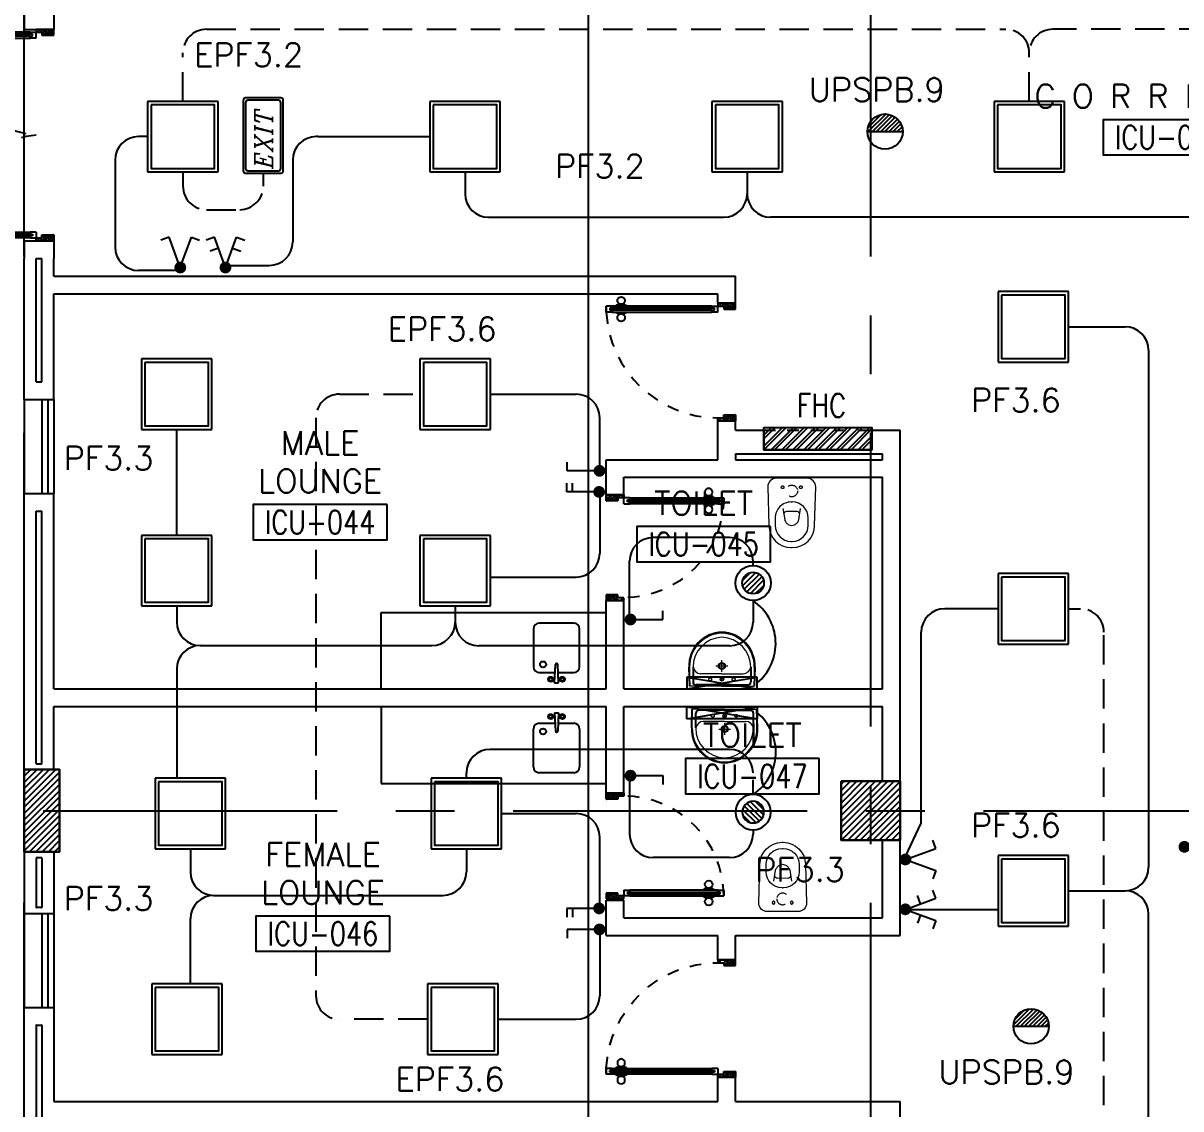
# Model space of a CAD drawing. Extents: x -0.3 to 91.9, y -1.1 to 78.4.
# Drawn here: x 52.18 to 62.03, y 47.63 to 56.87 of the extents above; entities that cross this region are included whole.
import ezdxf
from ezdxf.enums import TextEntityAlignment as Align

# ---------------------------------------------------------------- set-up
doc = ezdxf.new("R2010")
doc.units = 0
doc.header["$MEASUREMENT"] = 0
for name, pattern in [('CENTERX2', [4, 2.5, -0.5, 0.5, -0.5]), ('DASHED', [0.75, 0.5, -0.25]), ('HIDDEN', [0.375, 0.25, -0.125]), ('HIDDEN2', [0.1875, 0.125, -0.0625])]:
    doc.linetypes.add(name, pattern=pattern)
doc.layers.get('0').update_dxf_attribs({"linetype": 'CONTINUOUS'})
for name, color, linetype in [('AXES', 11, 'CENTERX2'), ('COL', 11, 'CONTINUOUS'), ('DOOR', 7, 'CONTINUOUS'), ('E-CLINE', 4, 'CONTINUOUS'), ('E-HLINE', 4, 'HIDDEN'), ('E-LITE', 4, 'CONTINUOUS'), ('E-SWITCH', 4, 'CONTINUOUS'), ('E-TEXT', 4, 'CONTINUOUS'), ('E-TRXT', 4, 'CONTINUOUS'), ('EL-LITE', 4, 'CONTINUOUS'), ('FHC', 2, 'CONTINUOUS'), ('FIX', 11, 'CONTINUOUS'), ('HAT', 11, 'CONTINUOUS'), ('INSUL', 11, 'CONTINUOUS'), ('NON-MEDICAL', 11, 'CONTINUOUS'), ('RM-BOX', 11, 'CONTINUOUS'), ('RM-NAME', 11, 'CONTINUOUS'), ('RM-NO', 11, 'CONTINUOUS'), ('SUNI-FUR', 11, 'CONTINUOUS'), ('WALL', 11, 'CONTINUOUS'), ('WIN', 7, 'CONTINUOUS')]:
    doc.layers.add(name, color=color, linetype=linetype)
doc.styles.add('ITALICC', font='italicc')
doc.styles.add('ROMANS', font='ROMANS.shx', dxfattribs={"width": 0.6})

# ---------------------------------------------------------------- blocks, each defined once
blk = doc.blocks.new('RM1')
at = {"layer": 'RM-BOX'}
blk.add_lwpolyline([(569.9, -200), (-569.9, -200), (-569.9, -500), (569.9, -500)], close=True, dxfattribs=at)
at = {"layer": 'RM-NAME', "style": 'ROMANS'}
for tag, p in [('ROOMNAME1', (0, 323.8)), ('ROOMNAME2', (0, 0))]:
    blk.add_attdef(tag, text='', height=200, dxfattribs=at).set_placement(p, align=Align.MIDDLE)
at = {"layer": 'RM-NO', "style": 'ROMANS', "width": 0.8}
blk.add_attdef('ROOMNO', text='', height=200, dxfattribs=at).set_placement((0, -350), align=Align.MIDDLE)
blk = doc.blocks.new('*X83')
at = {"color": 0}
for p, q in [((73379.2, 162739.8), (73829.1, 163189.7)), ((73379.2, 162792.9), (73776.1, 163189.7)), ((73379.2, 162845.9), (73723, 163189.7)), ((73379.2, 162898.9), (73670, 163189.7)), ((73379.2, 162952), (73617, 163189.7)), ((73379.2, 163005), (73563.9, 163189.7)), ((73379.2, 163058), (73510.9, 163189.7)), ((73379.2, 163111.1), (73457.9, 163189.7)), ((73379.2, 163164.1), (73404.9, 163189.7)), ((73382.1, 162689.7), (73879.2, 163186.8)), ((73435.2, 162689.7), (73879.2, 163133.8)), ((73488.2, 162689.7), (73879.2, 163080.7)), ((73541.2, 162689.7), (73879.2, 163027.7)), ((73594.3, 162689.7), (73879.2, 162974.7)), ((73647.3, 162689.7), (73879.2, 162921.6)), ((73700.3, 162689.7), (73879.2, 162868.6)), ((73753.4, 162689.7), (73879.2, 162815.6)), ((73806.4, 162689.7), (73879.2, 162762.5)), ((73859.4, 162689.7), (73879.2, 162709.5))]:
    blk.add_line(p, q, dxfattribs=at)
blk = doc.blocks.new('COL50')
at = {"layer": 'COL'}
blk.add_lwpolyline([(-250, 250), (-250, -250), (250, -250), (250, 250)], close=True, dxfattribs=at)
blk = doc.blocks.new('DOOR90')
at = {"layer": 'DOOR', "color": 0, "linetype": 'ByBlock'}
for p, q in [((-150, 0), (-150, -25)), ((-150, 0), (0, 0)), ((0, -50), (0, 0)), ((-1000, -25), (-1000, -75)), ((-1000, -75), (-1000, -25)), ((-950, -25), (-1000, -25)), ((-950, -75), (-1000, -75)), ((-970, -42), (-970, -58)), ((-950, -42), (-970, -42)), ((-950, -58), (-970, -58)), ((-950, -25), (-950, -42)), ((-950, -58), (-950, -75)), ((-917.6, -25), (-917.6, -17.8)), ((-827.6, -17.8), (-917.6, -17.8)), ((-917.6, -75), (-917.6, -82.2)), ((-827.6, -82.2), (-917.6, -82.2)), ((-905, -17.8), (-905, -8.8)), ((-905, -8.8), (-840.2, -8.8)), ((-905, -17.8), (-840.2, -17.8)), ((-905, -82.2), (-905, -91.2)), ((-905, -82.2), (-840.2, -82.2)), ((-905, -91.2), (-840.2, -91.2)), ((-840.2, -17.8), (-840.2, -8.8)), ((-840.2, -82.2), (-840.2, -91.2)), ((-827.6, -25), (-827.6, -17.8)), ((-827.6, -75), (-827.6, -82.2)), ((-200, -42), (-200, -25)), ((-200, -25), (-150, -25)), ((-180, -42), (-200, -42)), ((-200, -75), (-200, -58)), ((-200, -58), (-180, -58)), ((-150, -75), (-200, -75)), ((-180, -58), (-180, -42)), ((-150, -75), (-150, -25)), ((-150, -25), (-100, -25)), ((-100, -25), (-100, -50)), ((-100, -50), (0, -50)), ((-150, -900), (-150, -875)), ((-150, -875), (-100, -875)), ((-100, -850), (0, -850)), ((-100, -875), (-100, -850)), ((0, -850), (0, -900)), ((0, -900), (-150, -900)), ((-150, -900), (0, -900))]:
    blk.add_line(p, q, dxfattribs=at)
at = {"layer": 'DOOR', "color": 9, "linetype": 'ByBlock'}
for p, q in [((0, -50), (-113.7, 0)), ((0, -50), (-40.1, 0)), ((0, -50), (-100, -36.6)), ((0, -850), (-113.7, -900)), ((0, -850), (-100, -863.4)), ((0, -850), (-40.1, -900))]:
    blk.add_line(p, q, dxfattribs=at)
at = {"layer": 'DOOR', "linetype": 'ByBlock'}
for p, q in [((-200, -25), (-950, -25)), ((-200, -42), (-950, -42)), ((-200, -58), (-950, -58)), ((-950, -75), (-200, -75))]:
    blk.add_line(p, q, dxfattribs=at)
at = {"layer": 'DOOR', "color": 0, "linetype": 'ByBlock'}
for centre in [(-872.6, 23.5), (-872.6, -123.5)]:
    blk.add_circle(centre, 32.4, dxfattribs=at)
at = {"layer": 'DOOR', "color": 9, "linetype": 'ByBlock'}
for centre, radius, start, end in [((0, -50), 154.4, 161.10529, 166.28577), ((0, -50), 134.4, 158.15985, 169.28002), ((0, -50), 94.4, 148.01819, 180), ((0, -50), 74.4, 137.77643, 180), ((0, -50), 114.4, 154.08384, 167.37743), ((0, -50), 54.4, 113.20738, 180), ((0, -50), 34.4, 90, 180), ((0, -50), 14.4, 90, 180), ((0, -850), 134.4, 190.71998, 201.84015), ((0, -850), 94.4, 180, 211.98181), ((0, -850), 74.4, 180, 222.22357), ((0, -850), 54.4, 180, 246.79262), ((0, -850), 34.4, 180, 270), ((0, -850), 14.4, 180, 270), ((0, -850), 154.4, 193.71423, 198.89471)]:
    blk.add_arc(centre, radius, start, end, dxfattribs=at)
at = {"layer": 'DOOR', "linetype": 'HIDDEN', "ltscale": 0.5}
blk.add_arc((-150, -25), 850, 180, 270, dxfattribs=at)
blk = doc.blocks.new('C11')
at = {"layer": 'HAT'}
h = blk.add_hatch(dxfattribs=at)
h.set_pattern_fill('ANSI31', color=256, scale=300, style=0)
h.set_pattern_definition([(45, (-248556.182, -75061.005), (-26.5165043, 26.5165043), [])])
h.paths.add_polyline_path([(300, 700), (0, 700), (0, 350), (300, 350)])
h.paths.add_polyline_path([(300, 350), (0, 350), (0, 0), (300, 0)])
at = {"layer": 'COL'}
blk.add_lwpolyline([(300, 700), (300, 0), (0, 0), (0, 700)], close=True, dxfattribs=at)
blk = doc.blocks.new('DOOR-10')
at = {"layer": 'DOOR', "color": 0, "linetype": 'ByBlock'}
for p, q in [((-25.7, 1100), (-75.7, 1100)), ((-75.7, 1100), (-25.7, 1100)), ((-75.7, 1050), (-75.7, 1100)), ((-25.7, 1050), (-25.7, 1100)), ((-82.9, 1005), (-91.9, 1005)), ((-91.9, 1005), (-91.9, 940.2)), ((-75.7, 1017.6), (-82.9, 1017.6)), ((-82.9, 927.6), (-82.9, 1017.6)), ((-82.9, 1005), (-82.9, 940.2)), ((-58.7, 1050), (-75.7, 1050)), ((-42.7, 1070), (-58.7, 1070)), ((-58.7, 1050), (-58.7, 1070)), ((-42.7, 1050), (-42.7, 1070)), ((-25.7, 1050), (-42.7, 1050)), ((-25.7, 1017.6), (-18.5, 1017.6)), ((-18.5, 927.6), (-18.5, 1017.6)), ((-18.5, 1005), (-9.5, 1005)), ((-18.5, 1005), (-18.5, 940.2)), ((-9.5, 1005), (-9.5, 940.2)), ((-82.9, 940.2), (-91.9, 940.2)), ((-75.7, 927.6), (-82.9, 927.6)), ((-25.7, 927.6), (-18.5, 927.6)), ((-18.5, 940.2), (-9.5, 940.2)), ((-75.7, 200), (-58.7, 200)), ((-75.7, 150), (-75.7, 200)), ((-58.7, 200), (-58.7, 180)), ((-42.7, 200), (-25.7, 200)), ((-42.7, 180), (-42.7, 200)), ((-25.7, 200), (-25.7, 150)), ((-1000.7, 0), (-1000.7, 150)), ((-1000.7, 150), (-975.7, 150)), ((-1000.7, 150), (-1000.7, 0)), ((-975.7, 150), (-975.7, 100)), ((-975.7, 100), (-950.7, 100)), ((-950.7, 100), (-950.7, 0)), ((-75.7, 150), (-25.7, 150)), ((-58.7, 180), (-42.7, 180)), ((-50.7, 100), (-50.7, 0)), ((-25.7, 100), (-50.7, 100)), ((-0.7, 150), (-25.7, 150)), ((-25.7, 150), (-25.7, 100)), ((-950.7, 0), (-1000.7, 0)), ((-50.7, 0), (-0.7, 0))]:
    blk.add_line(p, q, dxfattribs=at)
at = {"layer": 'DOOR', "linetype": 'ByBlock'}
for p, q in [((-75.7, 1050), (-75.7, 200)), ((-58.7, 200), (-58.7, 1050)), ((-42.7, 200), (-42.7, 1050)), ((-25.7, 200), (-25.7, 1050))]:
    blk.add_line(p, q, dxfattribs=at)
at = {"layer": 'DOOR', "color": 9, "linetype": 'ByBlock'}
for p, q in [((-950.7, 0), (-1000.7, 113.7)), ((-950.7, 0), (-964.1, 100)), ((-50.7, 0), (-0.7, 113.7)), ((-50.7, 0), (-37.3, 100)), ((-0.7, 0), (-0.7, 150)), ((-950.7, 0), (-1000.7, 40.1)), ((-50.7, 0), (-0.7, 40.1))]:
    blk.add_line(p, q, dxfattribs=at)
at = {"layer": 'DOOR', "color": 0, "linetype": 'ByBlock'}
for centre in [(-124.2, 972.6), (22.8, 972.6)]:
    blk.add_circle(centre, 32.4, dxfattribs=at)
at = {"layer": 'DOOR', "linetype": 'HIDDEN', "ltscale": 0.5}
blk.add_arc((-23.4, 149.1), 952.3, 93.14816, 179.94816, dxfattribs=at)
at = {"layer": 'DOOR', "color": 9, "linetype": 'ByBlock'}
for centre, radius, start, end in [((-950.7, 0), 154.4, 103.71423, 108.89471), ((-950.7, 0), 134.4, 100.71998, 111.84015), ((-50.7, 0), 134.4, 68.15985, 79.28002), ((-50.7, 0), 114.4, 64.08384, 77.37743), ((-50.7, 0), 154.4, 71.10529, 76.28577), ((-950.7, 0), 94.4, 90, 121.98181), ((-950.7, 0), 74.4, 90, 132.22357), ((-950.7, 0), 54.4, 90, 156.79262), ((-950.7, 0), 34.4, 90, 180), ((-950.7, 0), 14.4, 90, 180), ((-50.7, 0), 94.4, 58.01819, 90), ((-50.7, 0), 74.4, 47.77643, 90), ((-50.7, 0), 54.4, 23.20738, 90), ((-50.7, 0), 34.4, 0, 90), ((-50.7, 0), 14.4, 0, 90)]:
    blk.add_arc(centre, radius, start, end, dxfattribs=at)
blk = doc.blocks.new('WC1')
at = {"layer": 'FIX', "lineweight": 20}
for p, q in [((-210, 203.8), (-538, 193.8)), ((-475, 140.8), (-538, 140.8)), ((-727, 4.8), (-727, -4.8)), ((-674, 4.8), (-674, -4.8)), ((-533.7, 24.2), (-539.5, 0)), ((-539.5, 0), (-533.7, -24.2)), ((-394.8, 75.7), (-490.4, 60.1)), ((-339, 4.8), (-339, -4.8)), ((-490.4, -60.1), (-394.8, -75.7)), ((-538, -140.8), (-475, -140.8)), ((-538, -193.8), (-210, -203.8))]:
    blk.add_line(p, q, dxfattribs=at)
at = {"layer": 'FIX', "linetype": 'Continuous', "lineweight": 20}
blk.add_line((-420.1, -47.3), (-420.4, 44.6), dxfattribs=at)
at = {"layer": 'FIX', "lineweight": 20}
blk.add_lwpolyline([(-213.2, -203.8), (-210, -203.8, 0.414214), (-137, -130.8), (-137, 0), (-137, 130.8, 0.414214), (-210, 203.8)], format="xyb", dxfattribs=at)
at = {"layer": 'FIX', "linetype": 'HIDDEN2', "lineweight": 20, "ltscale": 0.3}
blk.add_circle((-245, 0), 49.8, dxfattribs=at)
at = {"layer": 'FIX', "linetype": 'HIDDEN', "lineweight": 20, "ltscale": 0.05}
for centre in [(-213.2, 77.5), (-213.2, -77.5)]:
    blk.add_circle(centre, 11.6, dxfattribs=at)
at = {"layer": 'FIX', "lineweight": 20}
for centre, radius, start, end in [((-538, 4.8), 189, 90, 180), ((-538, 4.8), 136, 90, 180), ((-475, 4.8), 136, 360, 90), ((-473, -6.9), 68.2, 128.92417, 152.84682), ((-464.4, -17.6), 82, 108.49595, 128.92417), ((-538, -4.8), 189, 180, 270), ((-538, -4.8), 136, 180, 270), ((-473, 6.9), 68.2, 207.15318, 231.07583), ((-464.4, 17.6), 82, 231.07583, 251.50405), ((-475, -4.8), 136, 270, 0)]:
    blk.add_arc(centre, radius, start, end, dxfattribs=at)
at = {"layer": 'FIX', "linetype": 'Continuous', "lineweight": 20}
for centre, start, end in [((-442.7, 45.5), 357.66621, 91.61215), ((-442.4, -45.6), 268.38785, 2.33379)]:
    blk.add_arc(centre, 22.3, start, end, dxfattribs=at)
blk = doc.blocks.new('LAV1')
at = {"layer": 'FIX', "linetype": 'ByBlock', "ltscale": 0.3}
for p, q in [((-280, 210), (-275, 50)), ((-245, 210), (-245, 85)), ((245, 210), (245, 85)), ((280, 210), (275, 50)), ((0, 60), (-220.2, 60)), ((0, 60), (220.2, 60))]:
    blk.add_line(p, q, dxfattribs=at)
at = {"layer": 'FIX', "linetype": 'Continuous', "lineweight": 20}
for p, q in [((-275, 210), (-275, 50)), ((275, 210), (275, 50)), ((0, 155), (-181.4, 155)), ((0, 155), (181.4, 155)), ((0, 50), (-275, 50)), ((0, 50), (-252.5, 50)), ((0, 50), (252.5, 50)), ((0, 50), (275, 50))]:
    blk.add_line(p, q, dxfattribs=at)
at = {"layer": 'FIX', "linetype": 'DASHED', "lineweight": 20, "ltscale": 0.05}
for p, q in [((49.5, 220), (-50.5, 220)), ((-0.5, 170), (-0.5, 270)), ((-0.5, 170), (-0.5, 270))]:
    blk.add_line(p, q, dxfattribs=at)
at = {"layer": 'FIX', "lineweight": 20}
for p, q in [((15.6, 107.5), (-15.5, 107.5)), ((0, 92), (0, 123))]:
    blk.add_line(p, q, dxfattribs=at)
for centre, radius in [((-0.5, 220), 29.5), ((-0.5, 220), 22.5), ((0, 107.5), 15.5)]:
    blk.add_circle(centre, radius, dxfattribs=at)
at = {"layer": 'FIX', "linetype": 'HIDDEN', "lineweight": 20, "ltscale": 0.05}
for centre in [(-100, 107.5), (100, 107.5)]:
    blk.add_circle(centre, 12.4, dxfattribs=at)
at = {"layer": 'FIX', "linetype": 'ByBlock', "ltscale": 0.3}
for centre, radius, start, end in [((6.9, 220), 287, 91.37765, 182.00641), ((-6.9, 220), 287, 357.99359, 88.62235), ((-220.1, 84.9), 24.9, 179.70214, 269.94861), ((220.1, 84.9), 24.9, 270.05139, 0.29786)]:
    blk.add_arc(centre, radius, start, end, dxfattribs=at)
at = {"layer": 'FIX', "linetype": 'Continuous', "lineweight": 20}
for centre, radius, start, end in [((8.4, 216.7), 283.4, 91.6988, 181.35097), ((-8.4, 216.7), 283.4, 358.64903, 88.3012), ((7.6, 212.5), 252.7, 91.73281, 180.48842), ((-7.6, 212.5), 252.7, 359.51158, 88.26719), ((-179.2, 221.8), 66.9, 190.20056, 268.07863), ((179.2, 221.8), 66.9, 271.92137, 349.79944)]:
    blk.add_arc(centre, radius, start, end, dxfattribs=at)
blk = doc.blocks.new('L42')
at = {"layer": 'E-LITE'}
for p, q in [((0.3, 0.3), (-0.3, 0.3)), ((-0.3, 0.3), (-0.3, -0.3)), ((0.3, -0.3), (0.3, 0.3)), ((-0.3, -0.3), (0.3, -0.3))]:
    blk.add_line(p, q, dxfattribs=at)
at = {"layer": 'E-LITE', "color": 8}
blk.add_lwpolyline([(-0.27, 0.27), (-0.27, -0.27), (0.27, -0.27), (0.27, 0.27)], close=True, dxfattribs=at)
blk = doc.blocks.new('*X59')
at = {"color": 0}
for p, q in [((21548.527, 18540.142), (21548.801, 18540.415)), ((21548.529, 18539.966), (21548.977, 18540.414)), ((21548.584, 18539.845), (21549.098, 18540.359)), ((21548.672, 18539.756), (21549.187, 18540.271)), ((21548.793, 18539.7), (21549.243, 18540.15)), ((21548.966, 18539.696), (21549.246, 18539.977))]:
    blk.add_line(p, q, dxfattribs=at)
blk = doc.blocks.new('SPOT')
at = {"layer": 'E-LITE'}
for radius in [0.6, 0.369]:
    blk.add_circle((0, 0), radius, dxfattribs=at)
at = {"layer": 'E-LITE', "color": 8}
blk.add_blockref('*X59', (-21548.886, -18540.056), dxfattribs=at)
blk = doc.blocks.new('EXIT')
at = {"layer": 'E-LITE', "color": 4}
for p, q in [((-0.32, 0.15), (-0.32, -0.15)), ((0.3, 0.17), (-0.3, 0.17)), ((0.32, -0.15), (0.32, 0.15)), ((-0.3, -0.17), (0.3, -0.17))]:
    blk.add_line(p, q, dxfattribs=at)
at = {"layer": 'E-LITE', "color": 8}
for p, q in [((-0.3, 0.13), (-0.3, -0.13)), ((0.28, 0.15), (-0.28, 0.15)), ((0.3, -0.13), (0.3, 0.13)), ((-0.28, -0.15), (0.28, -0.15))]:
    blk.add_line(p, q, dxfattribs=at)
at = {"layer": 'E-LITE', "color": 4}
for centre, start, end in [((-0.3, 0.15), 90, 180), ((0.3, 0.15), 360, 90), ((-0.3, -0.15), 180, 270), ((0.3, -0.15), 270, 0)]:
    blk.add_arc(centre, 0.02, start, end, dxfattribs=at)
at = {"layer": 'E-LITE', "color": 8}
for centre, start, end in [((-0.28, 0.13), 90, 180), ((0.28, 0.13), 0, 90), ((-0.28, -0.13), 180, 270), ((0.28, -0.13), 270, 0)]:
    blk.add_arc(centre, 0.02, start, end, dxfattribs=at)
at = {"layer": 'E-LITE', "color": 5, "style": 'ITALICC'}
blk.add_text('EXIT', height=0.15, dxfattribs=at).set_placement((-0.284, -0.0783))
blk = doc.blocks.new('2G1W')
for p, q in [((0, 0), (0.55, 0)), ((0.45, 0), (0.45, -0.15)), ((0.55, 0), (0.55, -0.15))]:
    blk.add_line(p, q)
at = {"const_width": 0.1}
blk.add_lwpolyline([(-0.05, 0, 1), (0.05, 0, 1)], format="xyb", close=True, dxfattribs=at)
blk = doc.blocks.new('1G1W')
for p, q in [((0, 0), (0.55, 0)), ((0.55, 0), (0.55, -0.15))]:
    blk.add_line(p, q)
at = {"const_width": 0.1}
blk.add_lwpolyline([(-0.05, 0, 1), (0.05, 0, 1)], format="xyb", close=True, dxfattribs=at)
blk = doc.blocks.new('MR20')
at = {"layer": 'E-LITE'}
for p, q in [((-300, 100), (-300, 0)), ((-300, 100), (-300, 0)), ((300, 0), (300, 100)), ((300, 0), (300, 100)), ((-300, 0), (300, 0)), ((-300, 0), (300, 0)), ((-300, 0), (300, 0)), ((-300, 0), (-300, 0)), ((300, 0), (300, 0))]:
    blk.add_line(p, q, dxfattribs=at)
at = {"layer": 'E-LITE', "color": 3}
blk.add_line((300, 100), (-300, 100), dxfattribs=at)
at = {"layer": 'E-LITE', "color": 8}
for p, q in [((300, 0), (-300, 100)), ((300, 100), (-300, 0))]:
    blk.add_line(p, q, dxfattribs=at)
blk = doc.blocks.new('EL')
at = {"layer": 'EL-LITE'}
h = blk.add_hatch(dxfattribs=at)
h.set_pattern_fill('ANSI31', color=4, scale=0.2, style=0)
h.set_pattern_definition([(45, (587.071197, 567.777136), (-0.0176776695, 0.0176776695), [])])
h.paths.add_polyline_path([(0.15, 0, 1), (-0.15, 0)])
at = {"layer": 'EL-LITE', "color": 4}
blk.add_line((-0.15, 0), (0.15, 0), dxfattribs=at)
blk.add_circle((0, 0), 0.15, dxfattribs=at)

msp = doc.modelspace()

# ---------------------------------------------------------------- hatches: boundary and pattern name
at = {"layer": 'FHC', "linetype": 'ByBlock', "ltscale": 0.3}
h = msp.add_hatch(dxfattribs=at)
h.set_pattern_fill('ANSI32', color=11, scale=0.175, style=0)
h.set_pattern_definition([(45, (-173.71618, 22.191495), (-0.046403883, 0.046403883), []), (45, (-173.685246, 22.191495), (-0.046403883, 0.046403883), [])])
h.paths.add_polyline_path([(59.4, 53.2425), (59.4, 53.4325), (58.48, 53.4325), (58.48, 53.2425)])
h.paths.add_polyline_path([(58.2674, 52.8214), (58.2674, 53.2422), (58.5299, 53.2422), (58.5299, 52.8214)], flags=9)

# ---------------------------------------------------------------- linework, layer by layer
at = {"layer": 'AXES'}
for p, q in [((59.39, -1.1143), (59.39, 77.6984)), ((52.19, -1.1143), (52.19, 77.3484)), ((0.35, 50.17), (68.39, 50.17))]:
    msp.add_line(p, q, dxfattribs=at)
at = {"layer": 'DOOR', "linetype": 'ByBlock'}
for p, q in [((52.24, 56.795), (51.465, 56.795)), ((52.24, 56.778), (51.465, 56.778)), ((52.24, 56.762), (51.465, 56.762)), ((51.465, 56.745), (52.24, 56.745)), ((51.465, 55.095), (52.24, 55.095)), ((52.24, 55.078), (51.465, 55.078)), ((52.24, 55.062), (51.465, 55.062)), ((52.24, 55.045), (51.465, 55.045))]:
    msp.add_line(p, q, dxfattribs=at)
at = {"layer": 'DOOR', "color": 0, "linetype": 'ByBlock'}
for p, q in [((52.24, 56.778), (52.24, 56.795)), ((52.24, 56.795), (52.29, 56.795)), ((52.26, 56.778), (52.24, 56.778)), ((52.24, 56.745), (52.24, 56.762)), ((52.24, 56.762), (52.26, 56.762)), ((52.29, 56.745), (52.24, 56.745)), ((52.26, 56.762), (52.26, 56.778)), ((52.44, 56.82), (52.29, 56.82)), ((52.29, 56.82), (52.29, 56.795)), ((52.29, 56.745), (52.29, 56.795)), ((52.29, 56.795), (52.34, 56.795)), ((52.34, 56.795), (52.34, 56.77)), ((52.34, 56.77), (52.44, 56.77)), ((52.44, 56.77), (52.44, 56.82)), ((52.24, 55.095), (52.24, 55.078)), ((52.29, 55.095), (52.24, 55.095)), ((52.24, 55.078), (52.26, 55.078)), ((52.24, 55.062), (52.24, 55.045)), ((52.26, 55.062), (52.24, 55.062)), ((52.26, 55.078), (52.26, 55.062)), ((52.29, 55.095), (52.29, 55.045)), ((52.34, 55.07), (52.44, 55.07)), ((52.34, 55.045), (52.34, 55.07)), ((52.44, 55.07), (52.44, 55.02)), ((52.24, 55.045), (52.29, 55.045)), ((52.29, 55.02), (52.29, 55.045)), ((52.29, 55.045), (52.34, 55.045)), ((52.44, 55.02), (52.29, 55.02))]:
    msp.add_line(p, q, dxfattribs=at)
at = {"layer": 'DOOR', "color": 9, "linetype": 'ByBlock'}
for p, q in [((52.44, 56.77), (52.3263, 56.82)), ((52.44, 56.77), (52.34, 56.7834)), ((52.44, 56.77), (52.3999, 56.82)), ((52.44, 55.07), (52.3263, 55.02)), ((52.44, 55.07), (52.34, 55.0566)), ((52.44, 55.07), (52.3999, 55.02))]:
    msp.add_line(p, q, dxfattribs=at)
at = {"layer": 'DOOR', "linetype": 'HIDDEN', "ltscale": 0.5}
for centre, start, end in [((52.3972, 56.9022), 186.23095, 263.76895), ((52.3972, 54.9378), 96.23105, 173.76905)]:
    msp.add_arc(centre, 0.9881, start, end, dxfattribs=at)
at = {"layer": 'DOOR', "color": 9, "linetype": 'ByBlock'}
for centre, radius, start, end in [((52.44, 56.77), 0.1544, 161.10529, 166.28577), ((52.44, 56.77), 0.1344, 158.15985, 169.28002), ((52.44, 56.77), 0.1144, 154.08384, 167.37743), ((52.44, 56.77), 0.0944, 148.01819, 180), ((52.44, 56.77), 0.0744, 137.77643, 180), ((52.44, 56.77), 0.0544, 113.20738, 180), ((52.44, 56.77), 0.0344, 90, 180), ((52.44, 56.77), 0.0144, 90, 180), ((52.44, 55.07), 0.0944, 180, 211.98181), ((52.44, 55.07), 0.0744, 180, 222.22357), ((52.44, 55.07), 0.0544, 180, 246.79262), ((52.44, 55.07), 0.0344, 180, 270), ((52.44, 55.07), 0.0144, 180, 270), ((52.44, 55.07), 0.1544, 193.71423, 198.89471), ((52.44, 55.07), 0.1344, 190.71998, 201.84015), ((52.44, 55.07), 0.1144, 192.62257, 205.91616)]:
    msp.add_arc(centre, radius, start, end, dxfattribs=at)
at = {"layer": 'E-CLINE', "color": 4, "linetype": 'ByBlock'}
for p, q in [((55.9392, 55.607), (55.9392, 55.4207)), ((58.3392, 55.607), (58.3392, 55.4207)), ((53.4861, 52.5135), (53.4861, 53.4147)), ((55.9503, 50.4456), (55.9503, 50.491))]:
    msp.add_line(p, q, dxfattribs=at)
at = {"layer": 'E-CLINE', "color": 4}
for p, q in [((56.1392, 55.2207), (58.1392, 55.2207)), ((62.9392, 55.2207), (58.5392, 55.2207)), ((61.0742, 54.2884), (61.5544, 54.2884)), ((61.7544, 54.0884), (61.7544, 49.6884)), ((53.4861, 51.9135), (53.4861, 51.7757)), ((55.8554, 51.9135), (55.8554, 51.774)), ((58.39, 51.9575), (58.39, 51.774)), ((53.6861, 51.5757), (55.6554, 51.5757)), ((58.19, 51.574), (56.0554, 51.574)), ((53.4861, 51.3757), (53.4861, 50.4456)), ((58.19, 50.691), (56.1503, 50.691)), ((58.39, 50.3075), (58.39, 50.4327)), ((53.6027, 49.8456), (53.6027, 49.6485)), ((55.9503, 49.8456), (55.9503, 49.6485)), ((53.8027, 49.4485), (55.7503, 49.4485)), ((61.0742, 49.4884), (61.5544, 49.4884)), ((53.6027, 48.695), (53.6027, 49.2485)), ((61.7544, 44.8884), (61.7544, 49.2884))]:
    msp.add_line(p, q, dxfattribs=at)
at = {"layer": 'E-CLINE', "color": 4, "linetype": 'ByBlock'}
for centre, start, end in [((56.1392, 55.4207), 180, 270), ((58.1392, 55.4207), 270, 0), ((58.5392, 55.4207), 180, 270), ((56.1503, 50.491), 90, 180)]:
    msp.add_arc(centre, 0.2, start, end, dxfattribs=at)
at = {"layer": 'E-CLINE', "color": 4}
for centre, radius, start, end in [((61.5544, 54.0884), 0.2, 0, 90), ((58.1414, 51.594), 0.4404, 310.18426, 55.62902), ((53.6861, 51.7757), 0.2, 180, 270), ((55.6554, 51.7757), 0.2, 270, 0), ((56.0554, 51.774), 0.2, 180, 270), ((58.19, 51.774), 0.2, 270, 0), ((53.6861, 51.3757), 0.2, 90, 180), ((58.1488, 50.6684), 0.4341, 303.76207, 50.38513), ((58.19, 50.491), 0.2, 0, 90), ((53.8027, 49.6485), 0.2, 180, 270), ((55.7503, 49.6485), 0.2, 270, 0), ((61.5544, 49.6884), 0.2, 270, 0), ((53.8027, 49.2485), 0.2, 90, 180), ((61.5544, 49.2884), 0.2, 0, 90)]:
    msp.add_arc(centre, radius, start, end, dxfattribs=at)
at = {"layer": 'E-HLINE', "color": 4}
for p, q in [((53.7392, 56.8205), (60.5392, 56.8205)), ((68.6408, 56.8205), (60.9392, 56.8205)), ((53.5392, 56.207), (53.5392, 56.6205)), ((60.7392, 56.207), (60.7392, 56.6205)), ((53.5392, 55.607), (53.5392, 55.4853)), ((54.2222, 55.5966), (54.2222, 55.4853)), ((53.7392, 55.2853), (54.0222, 55.2853)), ((54.8708, 53.7147), (55.5554, 53.7147)), ((54.6708, 53.5147), (54.6708, 48.595)), ((61.0742, 51.8884), (61.1742, 51.8884)), ((61.3742, 47.2884), (61.3742, 51.6884)), ((55.6211, 48.395), (54.8708, 48.395))]:
    msp.add_line(p, q, dxfattribs=at)
for centre, start, end in [((53.7392, 56.6205), 90, 180), ((60.5392, 56.6205), 0, 90), ((60.9392, 56.6205), 90, 180), ((53.7392, 55.4853), 180, 270), ((54.0222, 55.4853), 270, 0), ((54.8708, 53.5147), 90, 180), ((61.1742, 51.6884), 0, 90), ((54.8708, 48.595), 180, 270)]:
    msp.add_arc(centre, 0.2, start, end, dxfattribs=at)
at = {"layer": 'E-SWITCH', "color": 4}
for p, q in [((53.2392, 55.907), (53.162, 55.907)), ((54.6862, 55.907), (54.6731, 55.907)), ((54.6862, 55.907), (55.6392, 55.907)), ((52.962, 55.707), (52.962, 54.9677)), ((54.4731, 55.707), (54.4731, 55.0108)), ((53.4228, 55.0512), (53.3524, 55.0255)), ((53.5169, 54.7927), (53.4228, 55.0512)), ((53.5169, 54.7927), (53.611, 55.0512)), ((53.611, 55.0512), (53.6814, 55.0255)), ((53.8069, 55.0512), (53.7365, 55.0255)), ((53.8411, 54.9572), (53.7707, 54.9315)), ((53.901, 54.7927), (53.8069, 55.0512)), ((53.901, 54.7927), (53.9951, 55.0512)), ((53.9609, 54.9572), (54.0313, 54.9315)), ((53.9951, 55.0512), (54.0655, 55.0255)), ((53.5169, 54.7677), (53.162, 54.7677)), ((53.8837, 54.8108), (54.2731, 54.8108)), ((56.1554, 53.7147), (56.8849, 53.7147)), ((57.0849, 53.0861), (57.0849, 53.5147)), ((57.0853, 52.8588), (57.0853, 52.3589)), ((58.19, 52.4944), (57.539, 52.4944)), ((57.339, 51.8207), (57.339, 52.2944)), ((58.39, 52.2575), (58.39, 52.2944)), ((56.1554, 52.1589), (56.8853, 52.1589)), ((60.4742, 51.8884), (60.0196, 51.8884)), ((59.8196, 50.065), (59.8196, 51.6884)), ((57.339, 50.4443), (57.339, 49.9706)), ((56.2503, 50.1456), (56.8853, 50.1456)), ((59.6849, 49.7796), (59.8196, 50.065)), ((57.0853, 49.3627), (57.0853, 49.9456)), ((58.39, 50.0075), (58.39, 49.9706)), ((59.6849, 49.7546), (59.9434, 49.8486)), ((59.9434, 49.8486), (59.9177, 49.9191)), ((58.19, 49.7706), (57.539, 49.7706)), ((59.6849, 49.7546), (59.9434, 49.6605)), ((59.9434, 49.6605), (59.9177, 49.5901)), ((59.8141, 49.3773), (59.7885, 49.4477)), ((59.9434, 49.4243), (59.9177, 49.4948)), ((59.6849, 49.3302), (59.9434, 49.4243)), ((59.6849, 49.3302), (59.9434, 49.2362)), ((59.7099, 49.3302), (60.4742, 49.3302)), ((59.8141, 49.2832), (59.7885, 49.2127)), ((59.9434, 49.2362), (59.9177, 49.1657)), ((57.0849, 49.1354), (57.0849, 48.595)), ((56.2211, 48.395), (56.8849, 48.395))]:
    msp.add_line(p, q, dxfattribs=at)
at = {"layer": 'E-SWITCH', "color": 4, "const_width": 0.05}
for points in [[(53.5169, 54.7677, 1), (53.5169, 54.8177, 1)], [(53.901, 54.7677, 1), (53.901, 54.8177, 1)], [(62.0652, 49.8865, 1), (62.0524, 49.8382, 1)], [(59.6599, 49.7546, 1), (59.7099, 49.7546, 1)], [(59.6599, 49.3302, 1), (59.7099, 49.3302, 1)]]:
    msp.add_lwpolyline(points, format="xyb", close=True, dxfattribs=at)
at = {"layer": 'E-SWITCH', "color": 4}
for centre, start, end in [((53.162, 55.707), 90, 180), ((54.6731, 55.707), 90, 180), ((53.162, 54.9677), 180, 270), ((54.2731, 55.0108), 270, 0), ((56.8849, 53.5147), 0, 90), ((57.539, 52.2944), 90, 180), ((58.19, 52.2944), 0, 90), ((56.8853, 52.3589), 270, 0), ((60.0196, 51.6884), 90, 180), ((56.8853, 49.9456), 0, 90), ((57.539, 49.9706), 180, 270), ((58.19, 49.9706), 270, 0), ((56.8849, 48.595), 270, 0)]:
    msp.add_arc(centre, 0.2, start, end, dxfattribs=at)
at = {"layer": 'FHC', "linetype": 'ByBlock', "ltscale": 0.3}
msp.add_lwpolyline([(58.48, 53.4325), (59.4, 53.4325), (59.4, 53.2425), (58.48, 53.2425)], close=True, dxfattribs=at)
at = {"layer": 'INSUL'}
for p, q in [((52.29, 53.82), (52.29, 54.87)), ((52.29, 54.87), (52.34, 54.87)), ((52.34, 53.82), (52.34, 54.87)), ((52.29, 53.82), (52.34, 53.82)), ((52.29, 50.573), (52.29, 52.72)), ((52.29, 52.72), (52.34, 52.72)), ((52.34, 50.573), (52.34, 52.72)), ((52.293, 50.57), (52.337, 50.57)), ((52.29, 49.77), (52.29, 49.348)), ((52.34, 49.77), (52.29, 49.77)), ((52.34, 49.77), (52.34, 49.348)), ((52.337, 49.345), (52.293, 49.345)), ((52.29, 48.342), (52.29, 47.12)), ((52.293, 48.345), (52.337, 48.345)), ((52.34, 48.342), (52.34, 47.12))]:
    msp.add_line(p, q, dxfattribs=at)
for centre, start, end in [((52.293, 50.573), 180, 270), ((52.337, 50.573), 270, 360), ((52.293, 49.348), 180, 270), ((52.337, 49.348), 270, 0), ((52.293, 48.342), 90, 180), ((52.337, 48.342), 0, 90)]:
    msp.add_arc(centre, 0.003, start, end, dxfattribs=at)
at = {"layer": 'NON-MEDICAL'}
for p, q in [((55.2255, 51.8575), (57.14, 51.8575)), ((55.2255, 51.2075), (55.2255, 51.8575)), ((56.5213, 51.7167), (56.5213, 51.3956)), ((56.8641, 51.7665), (56.5712, 51.7665)), ((56.914, 51.3956), (56.914, 51.7167)), ((56.7016, 51.2575), (56.7076, 51.4128)), ((56.7337, 51.2575), (56.7276, 51.4128)), ((56.5712, 51.3457), (56.7076, 51.3457)), ((56.7276, 51.3457), (56.8641, 51.3457)), ((56.7016, 51.2575), (56.7337, 51.2575)), ((55.2255, 51.0521), (55.2255, 50.4021)), ((56.7016, 51.0021), (56.7337, 51.0021)), ((56.7016, 51.0021), (56.7076, 50.8468)), ((56.7337, 51.0021), (56.7276, 50.8468)), ((56.5213, 50.5429), (56.5213, 50.864)), ((56.5712, 50.9139), (56.7076, 50.9139)), ((56.7276, 50.9139), (56.8641, 50.9139)), ((56.914, 50.864), (56.914, 50.5429)), ((56.8641, 50.493), (56.5712, 50.493)), ((55.2255, 50.4021), (57.14, 50.4021))]:
    msp.add_line(p, q, dxfattribs=at)
for centre, radius in [((56.6032, 51.4151), 0.0255), ((56.6679, 51.2886), 0.0217), ((56.6679, 51.2886), 0.014), ((56.7674, 51.2886), 0.0217), ((56.7674, 51.2886), 0.014), ((56.6679, 50.971), 0.0217), ((56.6679, 50.971), 0.014), ((56.7674, 50.971), 0.0217), ((56.7674, 50.971), 0.014), ((56.6032, 50.8444), 0.0255)]:
    msp.add_circle(centre, radius, dxfattribs=at)
for centre, radius, start, end in [((56.5712, 51.7167), 0.0499, 90, 180), ((56.8641, 51.7167), 0.0499, 0, 90), ((56.7176, 51.4128), 0.00997, 0, 180), ((56.5712, 51.3956), 0.0499, 180, 270), ((56.8641, 51.3956), 0.0499, 270, 0), ((56.5712, 50.864), 0.0499, 90, 180), ((56.7176, 50.8468), 0.00997, 180, 0), ((56.8641, 50.864), 0.0499, 0, 90), ((56.5712, 50.5429), 0.0499, 180, 270), ((56.8641, 50.5429), 0.0499, 270, 0)]:
    msp.add_arc(centre, radius, start, end, dxfattribs=at)
at = {"layer": 'SUNI-FUR', "linetype": 'Continuous'}
msp.add_line((56.99, 5.75), (56.99, 64.57), dxfattribs=at)
at = {"layer": 'WALL', "linetype": 'ByBlock'}
for p, q in [((52.19, 57.12), (52.19, 56.82)), ((52.44, 57.02), (52.44, 56.82)), ((52.19, 56.82), (52.44, 56.82)), ((52.19, 55.02), (52.44, 55.02)), ((52.19, 55.02), (52.19, 54.87)), ((52.44, 55.02), (52.44, 54.87)), ((58.09, 54.4887), (58.24, 54.4887)), ((59.49, 49.2575), (59.49, 49.92)), ((58.09, 48.9012), (58.24, 48.9012)), ((58.09, 47.9012), (58.24, 47.9012)), ((59.64, 47.195), (59.64, 47.695))]:
    msp.add_line(p, q, dxfattribs=at)
at = {"layer": 'WALL'}
for p, q in [((52.19, 53.67), (52.19, 54.87)), ((52.44, 54.72), (52.44, 54.87)), ((52.44, 54.72), (58.24, 54.72)), ((58.24, 54.4887), (58.24, 54.72)), ((52.44, 54.57), (58.09, 54.57)), ((52.44, 53.67), (52.44, 54.57)), ((58.09, 54.4887), (58.09, 54.57)), ((52.19, 53.67), (52.44, 53.67)), ((58.09, 53.1575), (58.09, 53.4887)), ((58.24, 53.4887), (58.09, 53.4887)), ((58.24, 53.4075), (58.24, 53.4887)), ((58.24, 53.4075), (58.48, 53.4075)), ((58.48, 53.4029), (58.48, 53.2425)), ((59.4, 53.4075), (59.64, 53.4075)), ((59.4, 53.2425), (59.4, 53.4075)), ((59.64, 49.1075), (59.64, 53.4075)), ((58.24, 53.2075), (59.49, 53.2075)), ((58.24, 53.2075), (58.2408, 53.1575)), ((58.48, 53.2425), (59.4, 53.2425)), ((59.49, 53.1575), (59.49, 53.2075)), ((57.14, 53.1575), (58.09, 53.1575)), ((57.14, 52.8575), (57.14, 53.1575)), ((58.2408, 53.1575), (59.49, 53.1575)), ((57.29, 53.0075), (59.49, 53.0075)), ((57.29, 52.8575), (57.29, 53.0075)), ((59.49, 51.2075), (59.49, 53.0075)), ((52.19, 50.52), (52.19, 52.87)), ((52.19, 52.87), (52.44, 52.87)), ((52.44, 51.2075), (52.44, 52.87)), ((57.14, 52.8575), (57.29, 52.8575)), ((57.14, 51.9575), (57.29, 51.9575)), ((57.14, 51.2075), (57.14, 51.9575)), ((57.29, 51.2075), (57.29, 51.9575)), ((52.44, 51.2075), (57.14, 51.2075)), ((57.29, 51.2075), (59.49, 51.2075)), ((59.39, 51.2075), (59.49, 51.2075)), ((52.44, 50.52), (52.44, 51.0575)), ((52.44, 51.0575), (57.14, 51.0575)), ((57.14, 50.3075), (57.14, 51.0575)), ((57.29, 50.3075), (57.29, 51.0575)), ((57.29, 51.0575), (59.49, 51.0575)), ((59.49, 50.42), (59.49, 51.0575)), ((57.14, 50.3075), (57.29, 50.3075)), ((52.19, 49.82), (52.19, 49.295)), ((52.44, 49.82), (52.44, 49.295)), ((57.14, 49.1075), (57.14, 49.4075)), ((57.14, 49.4075), (57.29, 49.4075)), ((57.29, 49.2575), (57.29, 49.4075)), ((52.19, 49.295), (52.44, 49.295)), ((57.29, 49.2575), (59.49, 49.2575)), ((57.14, 49.1075), (58.09, 49.1075)), ((58.09, 48.9012), (58.09, 49.1075)), ((58.24, 49.1075), (59.64, 49.1075)), ((58.24, 48.9012), (58.24, 49.1075)), ((52.19, 48.495), (52.44, 48.495)), ((52.19, 46.97), (52.19, 48.495)), ((52.44, 48.495), (52.44, 47.695)), ((58.09, 47.695), (58.09, 47.9012)), ((58.24, 47.695), (58.24, 47.9012)), ((52.44, 47.695), (58.09, 47.695)), ((58.24, 47.695), (59.64, 47.695))]:
    msp.add_line(p, q, dxfattribs=at)
at = {"layer": 'WALL', "color": 250, "linetype": 'HIDDEN', "ltscale": 0.25}
msp.add_line((58.48, 53.4075), (59.4, 53.4075), dxfattribs=at)
at = {"layer": 'WALL', "linetype": 'ByBlock', "ltscale": 0.3}
for points in [[(52.19, 49.82), (52.49, 49.82), (52.49, 50.52), (52.19, 50.52)], [(59.14, 50.42), (59.64, 50.42), (59.64, 49.92), (59.14, 49.92)]]:
    msp.add_lwpolyline(points, close=True, dxfattribs=at)
at = {"layer": 'WIN'}
for p, q in [((52.19, 53.67), (52.19, 52.87)), ((52.34, 53.67), (52.34, 52.87)), ((52.39, 53.67), (52.39, 52.87)), ((52.44, 53.67), (52.44, 52.87)), ((52.19, 49.295), (52.19, 48.495)), ((52.34, 49.295), (52.34, 48.495)), ((52.39, 49.295), (52.39, 48.495)), ((52.44, 49.295), (52.44, 48.495))]:
    msp.add_line(p, q, dxfattribs=at)

# ---------------------------------------------------------------- block references
at = {"layer": 'COL', "linetype": 'ByBlock', "xscale": 0.0009999999892897904, "yscale": 0.000999999996565748, "zscale": 0.001}
msp.add_blockref('C11', (52.19, 49.82), dxfattribs=at)
at = {"layer": 'COL', "xscale": 0.0009999999892897904, "yscale": 0.000999999996565748, "zscale": 0.001}
msp.add_blockref('COL50', (59.39, 50.17), dxfattribs=at)
at = {"layer": 'DOOR', "color": 0, "linetype": 'ByBlock', "ltscale": 0.3, "yscale": 0.000999999996565748, "zscale": 0.001, "rotation": 90}
for p, xscale in [((58.24, 54.4894), 0.000999999996565748), ((58.24, 47.9006), -0.000999999996565748)]:
    msp.add_blockref('DOOR-10', p, dxfattribs=dict(at, xscale=xscale))
at = {"layer": 'DOOR', "color": 0, "linetype": 'ByBlock', "xscale": -0.0009999999892897904, "yscale": 0.000999999996565748, "zscale": 0.001}
msp.add_blockref('DOOR90', (57.14, 52.8575), dxfattribs=at)
at = {"layer": 'DOOR', "color": 0, "linetype": 'ByBlock', "xscale": 0.0009999999892897904, "yscale": 0.000999999996565748, "zscale": 0.001, "rotation": 180}
msp.add_blockref('DOOR90', (57.14, 49.4191), dxfattribs=at)
at = {"layer": 'E-LITE', "rotation": 90}
msp.add_blockref('EXIT', (54.2222, 55.9166), dxfattribs=at)
at = {"layer": 'E-LITE'}
for name, p in [('L42', (53.5392, 55.907)), ('L42', (55.9392, 55.907)), ('L42', (58.3392, 55.907)), ('L42', (60.7392, 55.907)), ('EL', (59.5125, 55.9497)), ('L42', (60.7742, 54.2884)), ('L42', (53.4861, 53.7147)), ('L42', (55.8554, 53.7147)), ('L42', (53.4861, 52.2135)), ('L42', (55.8554, 52.2135)), ('L42', (60.7742, 51.8884)), ('L42', (53.6027, 50.1456)), ('L42', (55.9503, 50.1456)), ('L42', (60.7742, 49.4884)), ('L42', (53.5736, 48.395)), ('L42', (55.9211, 48.395)), ('EL', (60.7548, 48.3346))]:
    msp.add_blockref(name, p, dxfattribs=at)
for name, p, xscale, yscale, zscale in [('SPOT', (58.39, 52.1075), 0.25, 0.25, 0.25), ('MR20', (58.1255, 50.9528), -0.0009999999892897904, 0.0009999999892897904, 0.001)]:
    msp.add_blockref(name, p, dxfattribs=dict(at, xscale=xscale, yscale=yscale, zscale=zscale))
at = {"layer": 'E-LITE', "rotation": 180}
for name, p, xscale, yscale, zscale in [('MR20', (58.1255, 51.3075), 0.0009999999892897904, 0.0009999999892897904, 0.001), ('SPOT', (58.39, 50.1575), -0.25, 0.25, 0.25)]:
    msp.add_blockref(name, p, dxfattribs=dict(at, xscale=xscale, yscale=yscale, zscale=zscale))
at = {"layer": 'E-SWITCH', "color": 4, "yscale": 0.5, "zscale": 0.5, "rotation": 180}
for name, p, xscale in [('1G1W', (57.0831, 53.0623), 0.5), ('2G1W', (57.0798, 52.8832), 0.5), ('1G1W', (57.3468, 51.797), -0.5)]:
    msp.add_blockref(name, p, dxfattribs=dict(at, xscale=xscale))
at = {"layer": 'E-SWITCH', "color": 4, "yscale": 0.5, "zscale": 0.5}
for name, p, xscale in [('1G1W', (57.3468, 50.468), 0.5), ('2G1W', (57.0798, 49.3383), -0.5), ('1G1W', (57.0831, 49.1592), -0.5)]:
    msp.add_blockref(name, p, dxfattribs=dict(at, xscale=xscale))
at = {"layer": 'FIX', "yscale": 0.000999999996565748, "zscale": 0.001, "rotation": 90}
for p, xscale in [((58.7186, 53.1364), 0.000999999996565748), ((58.6413, 49.1739), -0.000999999996565748)]:
    msp.add_blockref('WC1', p, dxfattribs=dict(at, xscale=xscale))
at = {"layer": 'FIX', "linetype": 'ByBlock', "ltscale": 0.3, "xscale": 0.0009999999892897904, "yscale": 0.000999999996565748, "zscale": 0.001}
msp.add_blockref('LAV1', (58.1244, 51.1805), dxfattribs=at)
at = {"layer": 'FIX', "linetype": 'ByBlock', "ltscale": 0.3, "xscale": 0.0009999999892897904, "yscale": 0.000999999996565748, "zscale": 0.001, "rotation": 180}
msp.add_blockref('LAV1', (58.1472, 51.0845), dxfattribs=at)
at = {"layer": 'HAT', "xscale": 0.0009999999892897904, "yscale": 0.000999999996565748, "zscale": 0.001}
msp.add_blockref('*X83', (-14.2392, -112.7697), dxfattribs=at)
at = {"layer": 'RM-NAME', "xscale": 0.0009999999892897904, "yscale": 0.000999999996565748, "zscale": 0.001}
for p, values in [((61.9371, 56.2513), {'ROOMNO': 'ICU-068', 'ROOMNAME2': 'C O R R I D O R'}), ((54.706, 52.9757), {'ROOMNO': 'ICU-044', 'ROOMNAME2': 'LOUNGE', 'ROOMNAME1': 'MALE'}), ((57.9693, 52.788), {'ROOMNO': 'ICU-045', 'ROOMNAME2': 'TOILET'}), ((58.3832, 50.8128), {'ROOMNO': 'ICU-047', 'ROOMNAME2': 'TOILET'}), ((54.7306, 49.4733), {'ROOMNO': 'ICU-046', 'ROOMNAME2': 'LOUNGE', 'ROOMNAME1': 'FEMALE'})]:
    msp.add_blockref('RM1', p, dxfattribs=at).add_auto_attribs(values)

# ---------------------------------------------------------------- texts
at = {"layer": 'E-TEXT', "color": 4, "style": 'ROMANS'}
for s, p in [('EPF3.2', (53.6354, 56.5033)), ('PF3.2', (56.7048, 55.5551)), ('EPF3.6', (55.2827, 54.1701)), ('PF3.6', (60.2437, 53.5647)), ('PF3.3', (52.5251, 53.0709)), ('PF3.6', (60.2437, 49.9457)), ('PF3.3', (58.4082, 49.5686)), ('PF3.3', (52.5251, 49.3228)), ('EPF3.6', (55.3484, 47.7844))]:
    msp.add_text(s, height=0.2, dxfattribs=at).set_placement(p)
at = {"layer": 'E-TRXT', "color": 4, "style": 'ROMANS'}
for p in [(58.863, 56.2065), (59.9662, 47.8459)]:
    msp.add_text('UPSPB.9', height=0.2, dxfattribs=at).set_placement(p)
at = {"layer": 'FHC', "style": 'ROMANS', "width": 0.8}
msp.add_text('FHC', height=0.2, dxfattribs=at).set_placement((58.7628, 53.5181))

doc.saveas('drawing.dxf')
